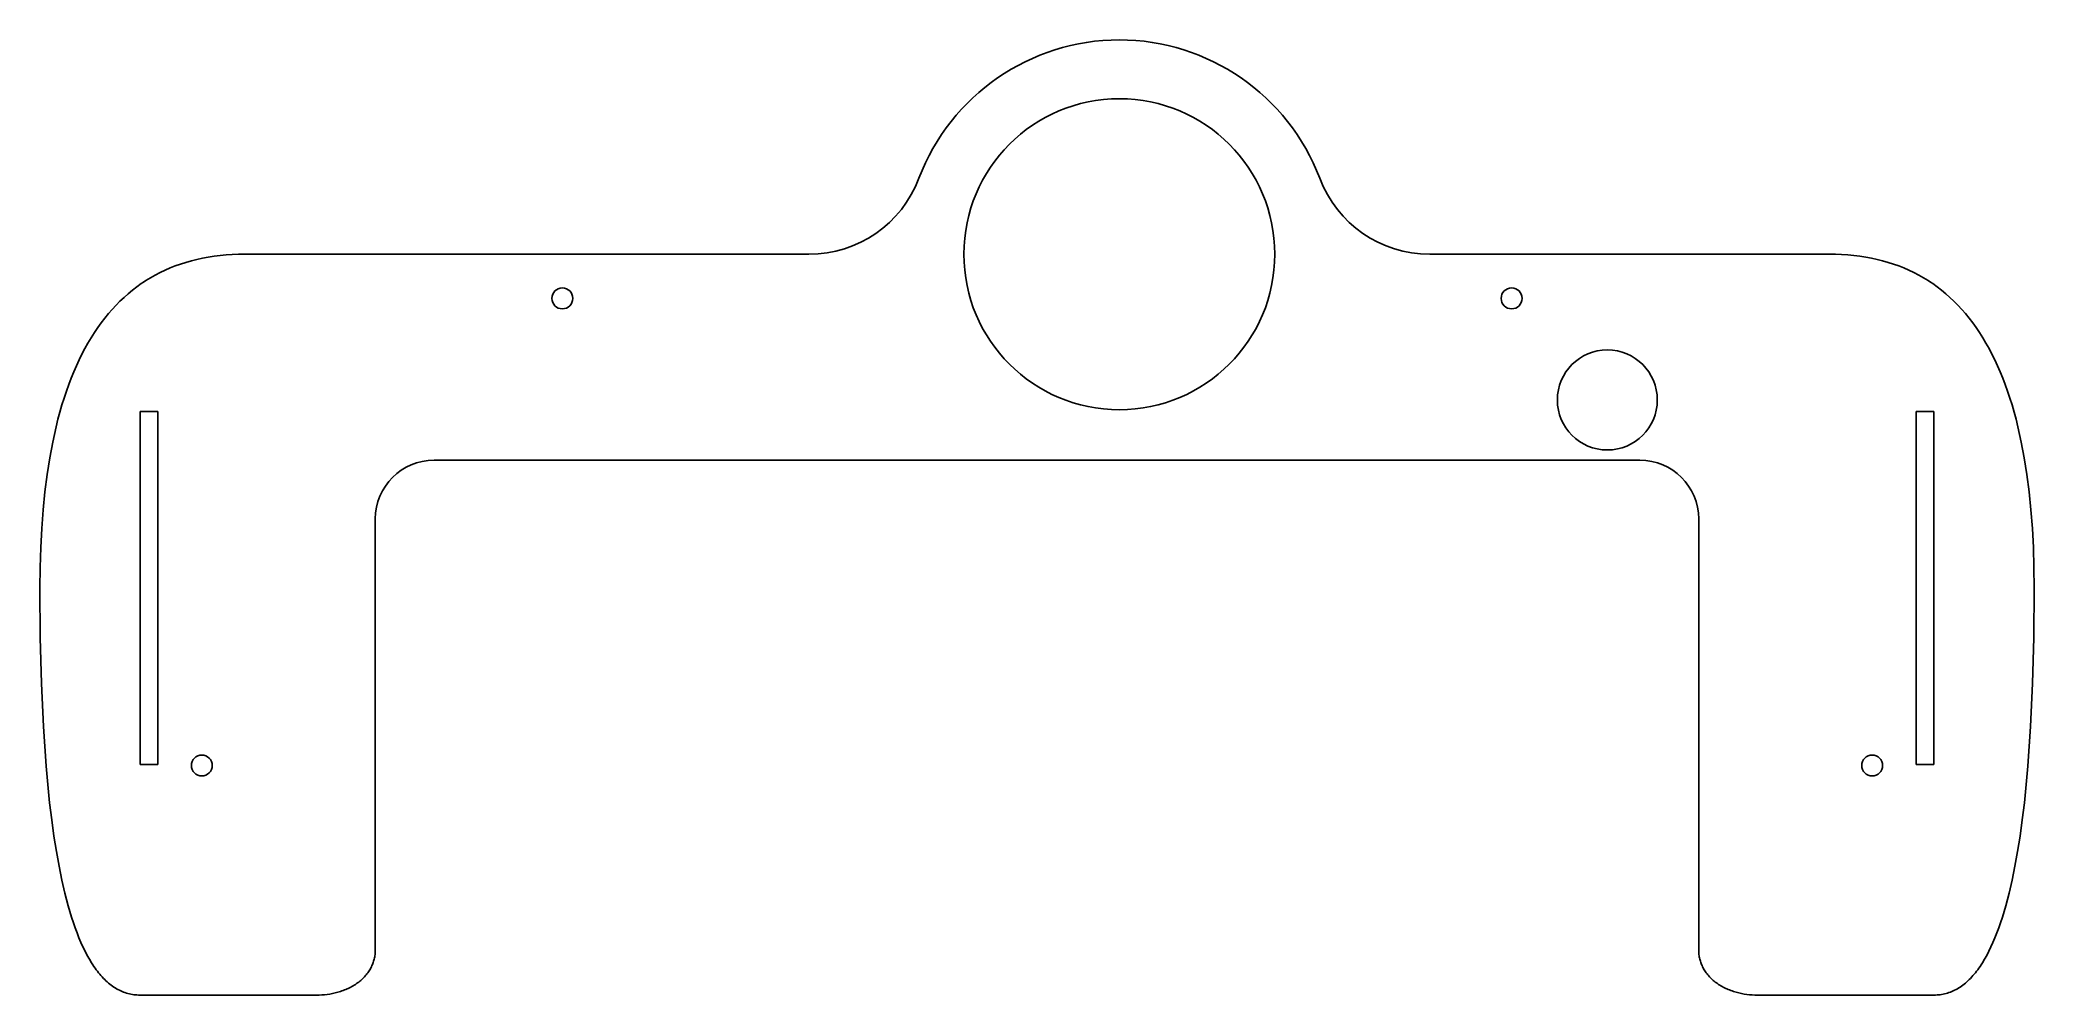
# Model space of a CAD drawing. Extents: x 0 to 339, y 0 to 162.
import ezdxf

# ---------------------------------------------------------------- set-up
doc = ezdxf.new("R2010")
doc.units = 0
doc.layers.add('MAKE2D$VISIBLE$LINES', color=7, linetype='CONTINUOUS')

msp = doc.modelspace()

# ---------------------------------------------------------------- linework, layer by layer
at = {"layer": 'MAKE2D$VISIBLE$LINES'}
for p, q in [((28.63, 125.43), (29.63, 125.58)), ((29.63, 125.58), (30.64, 125.71)), ((30.64, 125.71), (31.67, 125.81)), ((31.67, 125.81), (32.72, 125.87)), ((32.72, 125.87), (33.78, 125.92)), ((33.78, 125.92), (34.86, 125.93)), ((34.86, 125.93), (130.76, 125.93)), ((304.2, 125.93), (236.3, 125.93)), ((305.28, 125.92), (304.2, 125.93)), ((306.34, 125.87), (305.28, 125.92)), ((307.39, 125.81), (306.34, 125.87)), ((308.42, 125.71), (307.39, 125.81)), ((309.43, 125.58), (308.42, 125.71)), ((310.43, 125.43), (309.43, 125.58)), ((18.8, 121.93), (19.21, 122.16)), ((19.21, 122.16), (19.61, 122.38)), ((19.61, 122.38), (20.44, 122.81)), ((20.44, 122.81), (21.28, 123.21)), ((21.28, 123.21), (22.14, 123.59)), ((22.14, 123.59), (23.02, 123.93)), ((23.02, 123.93), (23.91, 124.25)), ((23.91, 124.25), (24.82, 124.54)), ((24.82, 124.54), (25.75, 124.81)), ((25.75, 124.81), (26.69, 125.04)), ((26.69, 125.04), (27.66, 125.25)), ((27.66, 125.25), (28.63, 125.43)), ((311.41, 125.25), (310.43, 125.43)), ((312.37, 125.04), (311.41, 125.25)), ((313.31, 124.81), (312.37, 125.04)), ((314.24, 124.54), (313.31, 124.81)), ((315.15, 124.25), (314.24, 124.54)), ((316.05, 123.93), (315.15, 124.25)), ((316.92, 123.59), (316.05, 123.93)), ((317.78, 123.21), (316.92, 123.59)), ((318.62, 122.81), (317.78, 123.21)), ((319.45, 122.38), (318.62, 122.81)), ((319.86, 122.16), (319.45, 122.38)), ((320.26, 121.93), (319.86, 122.16)), ((14.31, 118.6), (15.02, 119.22)), ((15.02, 119.22), (15.74, 119.82)), ((15.74, 119.82), (16.48, 120.39)), ((16.48, 120.39), (17.24, 120.93)), ((17.24, 120.93), (17.62, 121.19)), ((17.62, 121.19), (18.01, 121.44)), ((18.01, 121.44), (18.4, 121.69)), ((18.4, 121.69), (18.8, 121.93)), ((320.66, 121.69), (320.26, 121.93)), ((321.05, 121.44), (320.66, 121.69)), ((321.44, 121.19), (321.05, 121.44)), ((321.83, 120.93), (321.44, 121.19)), ((322.58, 120.39), (321.83, 120.93)), ((323.32, 119.82), (322.58, 120.39)), ((324.05, 119.22), (323.32, 119.82)), ((324.75, 118.6), (324.05, 119.22)), ((11.03, 115.07), (11.65, 115.83)), ((11.65, 115.83), (12.29, 116.56)), ((12.29, 116.56), (12.95, 117.27)), ((12.95, 117.27), (13.62, 117.95)), ((13.62, 117.95), (14.31, 118.6)), ((325.44, 117.95), (324.75, 118.6)), ((326.12, 117.27), (325.44, 117.95)), ((326.77, 116.56), (326.12, 117.27)), ((327.41, 115.83), (326.77, 116.56)), ((328.03, 115.07), (327.41, 115.83)), ((8.72, 111.74), (9.27, 112.62)), ((9.27, 112.62), (9.84, 113.46)), ((9.84, 113.46), (10.43, 114.28)), ((10.43, 114.28), (11.03, 115.07)), ((328.63, 114.28), (328.03, 115.07)), ((329.22, 113.46), (328.63, 114.28)), ((329.79, 112.62), (329.22, 113.46)), ((330.35, 111.74), (329.79, 112.62)), ((6.67, 107.98), (7.16, 108.96)), ((7.16, 108.96), (7.66, 109.91)), ((7.66, 109.91), (8.18, 110.84)), ((8.18, 110.84), (8.72, 111.74)), ((330.88, 110.84), (330.35, 111.74)), ((331.4, 109.91), (330.88, 110.84)), ((331.9, 108.96), (331.4, 109.91)), ((332.39, 107.98), (331.9, 108.96)), ((5.32, 104.86), (5.75, 105.92)), ((5.75, 105.92), (6.21, 106.96)), ((6.21, 106.96), (6.67, 107.98)), ((332.86, 106.96), (332.39, 107.98)), ((333.31, 105.92), (332.86, 106.96)), ((333.74, 104.86), (333.31, 105.92)), ((4.12, 101.49), (4.5, 102.64)), ((4.5, 102.64), (4.9, 103.76)), ((4.9, 103.76), (5.32, 104.86)), ((334.16, 103.76), (333.74, 104.86)), ((334.56, 102.64), (334.16, 103.76)), ((334.94, 101.49), (334.56, 102.64)), ((3.07, 97.88), (3.4, 99.11)), ((3.4, 99.11), (3.75, 100.31)), ((3.75, 100.31), (4.12, 101.49)), ((17.03, 69.21), (17.03, 99.21)), ((17.03, 99.21), (20.03, 99.21)), ((20.03, 99.21), (20.03, 69.21)), ((322.03, 99.21), (319.03, 99.21)), ((319.03, 99.21), (319.03, 69.21)), ((322.03, 69.21), (322.03, 99.21)), ((335.31, 100.31), (334.94, 101.49)), ((335.66, 99.11), (335.31, 100.31)), ((335.99, 97.88), (335.66, 99.11)), ((2.18, 94.01), (2.76, 96.61)), ((2.76, 96.61), (3.07, 97.88)), ((336.3, 96.61), (335.99, 97.88)), ((336.88, 94.01), (336.3, 96.61)), ((1.67, 91.3), (2.18, 94.01)), ((337.39, 91.3), (336.88, 94.01)), ((0.85, 85.53), (1.23, 88.47)), ((1.23, 88.47), (1.67, 91.3)), ((67.03, 90.93), (169.53, 90.93)), ((272.03, 90.93), (169.53, 90.93)), ((337.84, 88.47), (337.39, 91.3)), ((338.21, 85.53), (337.84, 88.47)), ((0.54, 82.48), (0.85, 85.53)), ((338.52, 82.48), (338.21, 85.53)), ((0.31, 79.33), (0.54, 82.48)), ((338.76, 79.33), (338.52, 82.48)), ((0.14, 76.06), (0.31, 79.33)), ((57.03, 7.63), (57.03, 80.93)), ((282.03, 7.63), (282.03, 80.93)), ((338.93, 76.06), (338.76, 79.33)), ((0.03, 72.68), (0.14, 76.06)), ((339.03, 72.68), (338.93, 76.06)), ((0, 69.18), (0.03, 72.68)), ((339.06, 69.18), (339.03, 72.68)), ((0.07, 60.81), (0, 69.18)), ((17.03, 39.21), (17.03, 69.21)), ((20.03, 69.21), (20.03, 39.21)), ((319.03, 69.21), (319.03, 39.21)), ((322.03, 39.21), (322.03, 69.21)), ((339, 60.81), (339.06, 69.18)), ((0.27, 52.97), (0.07, 60.81)), ((338.8, 52.97), (339, 60.81)), ((0.6, 45.67), (0.27, 52.97)), ((338.46, 45.67), (338.8, 52.97)), ((1.06, 38.92), (0.6, 45.67)), ((338, 38.92), (338.46, 45.67)), ((1.66, 32.7), (1.06, 38.92)), ((20.03, 39.21), (17.03, 39.21)), ((319.03, 39.21), (322.03, 39.21)), ((337.4, 32.7), (338, 38.92)), ((2.01, 29.8), (1.66, 32.7)), ((337.05, 29.8), (337.4, 32.7)), ((2.39, 27.03), (2.01, 29.8)), ((336.67, 27.03), (337.05, 29.8)), ((2.81, 24.39), (2.39, 27.03)), ((3.26, 21.89), (2.81, 24.39)), ((335.8, 21.89), (336.25, 24.39)), ((336.25, 24.39), (336.67, 27.03)), ((3.74, 19.53), (3.26, 21.89)), ((335.32, 19.53), (335.8, 21.89)), ((4.26, 17.3), (3.74, 19.53)), ((4.81, 15.2), (4.26, 17.3)), ((334.26, 15.2), (334.8, 17.3)), ((334.8, 17.3), (335.32, 19.53)), ((5.39, 13.24), (4.81, 15.2)), ((333.67, 13.24), (334.26, 15.2)), ((5.69, 12.31), (5.39, 13.24)), ((6, 11.42), (5.69, 12.31)), ((6.32, 10.56), (6, 11.42)), ((6.65, 9.73), (6.32, 10.56)), ((332.41, 9.73), (332.74, 10.56)), ((332.74, 10.56), (333.06, 11.42)), ((333.06, 11.42), (333.37, 12.31)), ((333.37, 12.31), (333.67, 13.24)), ((6.99, 8.94), (6.65, 9.73)), ((7.33, 8.18), (6.99, 8.94)), ((7.69, 7.45), (7.33, 8.18)), ((8.05, 6.76), (7.69, 7.45)), ((56.96, 6.69), (56.99, 6.88)), ((56.99, 6.88), (57.01, 7.07)), ((57.01, 7.07), (57.02, 7.25)), ((57.02, 7.25), (57.03, 7.44)), ((57.03, 7.44), (57.03, 7.63)), ((282.03, 7.44), (282.03, 7.63)), ((282.04, 7.25), (282.03, 7.44)), ((282.06, 7.07), (282.04, 7.25)), ((282.08, 6.88), (282.06, 7.07)), ((282.1, 6.69), (282.08, 6.88)), ((331.01, 6.76), (331.37, 7.45)), ((331.37, 7.45), (331.73, 8.18)), ((331.73, 8.18), (332.07, 8.94)), ((332.07, 8.94), (332.41, 9.73)), ((8.42, 6.1), (8.05, 6.76)), ((8.8, 5.47), (8.42, 6.1)), ((8.99, 5.17), (8.8, 5.47)), ((9.18, 4.88), (8.99, 5.17)), ((9.38, 4.6), (9.18, 4.88)), ((9.58, 4.32), (9.38, 4.6)), ((9.78, 4.06), (9.58, 4.32)), ((9.98, 3.8), (9.78, 4.06)), ((10.19, 3.55), (9.98, 3.8)), ((10.39, 3.31), (10.19, 3.55)), ((55.33, 3.28), (55.47, 3.44)), ((55.47, 3.44), (55.61, 3.61)), ((55.61, 3.61), (55.73, 3.77)), ((55.73, 3.77), (55.86, 3.94)), ((55.86, 3.94), (55.97, 4.12)), ((55.97, 4.12), (56.08, 4.29)), ((56.08, 4.29), (56.19, 4.47)), ((56.19, 4.47), (56.29, 4.65)), ((56.29, 4.65), (56.38, 4.83)), ((56.38, 4.83), (56.46, 5.01)), ((56.46, 5.01), (56.54, 5.2)), ((56.54, 5.2), (56.62, 5.38)), ((56.62, 5.38), (56.69, 5.57)), ((56.69, 5.57), (56.75, 5.75)), ((56.75, 5.75), (56.8, 5.94)), ((56.8, 5.94), (56.85, 6.13)), ((56.85, 6.13), (56.89, 6.32)), ((56.89, 6.32), (56.93, 6.5)), ((56.93, 6.5), (56.96, 6.69)), ((282.13, 6.5), (282.1, 6.69)), ((282.17, 6.32), (282.13, 6.5)), ((282.21, 6.13), (282.17, 6.32)), ((282.26, 5.94), (282.21, 6.13)), ((282.32, 5.75), (282.26, 5.94)), ((282.38, 5.57), (282.32, 5.75)), ((282.44, 5.38), (282.38, 5.57)), ((282.52, 5.2), (282.44, 5.38)), ((282.6, 5.01), (282.52, 5.2)), ((282.68, 4.83), (282.6, 5.01)), ((282.78, 4.65), (282.68, 4.83)), ((282.87, 4.47), (282.78, 4.65)), ((282.98, 4.29), (282.87, 4.47)), ((283.09, 4.12), (282.98, 4.29)), ((283.2, 3.94), (283.09, 4.12)), ((283.33, 3.77), (283.2, 3.94)), ((283.46, 3.61), (283.33, 3.77)), ((283.59, 3.44), (283.46, 3.61)), ((283.73, 3.28), (283.59, 3.44)), ((328.67, 3.31), (328.87, 3.55)), ((328.87, 3.55), (329.08, 3.8)), ((329.08, 3.8), (329.28, 4.06)), ((329.28, 4.06), (329.48, 4.32)), ((329.48, 4.32), (329.68, 4.6)), ((329.68, 4.6), (329.88, 4.88)), ((329.88, 4.88), (330.07, 5.17)), ((330.07, 5.17), (330.26, 5.47)), ((330.26, 5.47), (330.64, 6.1)), ((330.64, 6.1), (331.01, 6.76)), ((10.6, 3.08), (10.39, 3.31)), ((10.81, 2.85), (10.6, 3.08)), ((11.03, 2.64), (10.81, 2.85)), ((11.24, 2.43), (11.03, 2.64)), ((11.46, 2.23), (11.24, 2.43)), ((11.68, 2.04), (11.46, 2.23)), ((11.9, 1.86), (11.68, 2.04)), ((12.12, 1.69), (11.9, 1.86)), ((12.35, 1.52), (12.12, 1.69)), ((12.58, 1.37), (12.35, 1.52)), ((12.81, 1.22), (12.58, 1.37)), ((13.04, 1.08), (12.81, 1.22)), ((13.27, 0.95), (13.04, 1.08)), ((13.51, 0.83), (13.27, 0.95)), ((13.75, 0.71), (13.51, 0.83)), ((13.99, 0.61), (13.75, 0.71)), ((14.23, 0.51), (13.99, 0.61)), ((14.47, 0.42), (14.23, 0.51)), ((14.72, 0.34), (14.47, 0.42)), ((14.97, 0.27), (14.72, 0.34)), ((15.22, 0.21), (14.97, 0.27)), ((15.47, 0.15), (15.22, 0.21)), ((15.73, 0.11), (15.47, 0.15)), ((15.98, 0.07), (15.73, 0.11)), ((16.24, 0.04), (15.98, 0.07)), ((16.5, 0.02), (16.24, 0.04)), ((16.77, 0), (16.5, 0.02)), ((17.03, 0), (16.77, 0)), ((17.03, 0), (47.03, 0)), ((47.03, 0), (47.48, 0.01)), ((47.48, 0.01), (47.93, 0.03)), ((47.93, 0.03), (48.38, 0.06)), ((48.38, 0.06), (48.84, 0.12)), ((48.84, 0.12), (49.3, 0.18)), ((49.3, 0.18), (49.53, 0.22)), ((49.53, 0.22), (49.76, 0.27)), ((49.76, 0.27), (49.99, 0.32)), ((49.99, 0.32), (50.22, 0.37)), ((50.22, 0.37), (50.44, 0.43)), ((50.44, 0.43), (50.67, 0.49)), ((50.67, 0.49), (50.9, 0.56)), ((50.9, 0.56), (51.12, 0.63)), ((51.12, 0.63), (51.35, 0.7)), ((51.35, 0.7), (51.57, 0.78)), ((51.57, 0.78), (51.79, 0.87)), ((51.79, 0.87), (52.01, 0.96)), ((52.01, 0.96), (52.22, 1.05)), ((52.22, 1.05), (52.44, 1.15)), ((52.44, 1.15), (52.65, 1.25)), ((52.65, 1.25), (52.85, 1.36)), ((52.85, 1.36), (53.06, 1.47)), ((53.06, 1.47), (53.26, 1.58)), ((53.26, 1.58), (53.46, 1.7)), ((53.46, 1.7), (53.65, 1.83)), ((53.65, 1.83), (53.84, 1.96)), ((53.84, 1.96), (54.02, 2.09)), ((54.02, 2.09), (54.2, 2.22)), ((54.2, 2.22), (54.38, 2.36)), ((54.38, 2.36), (54.55, 2.51)), ((54.55, 2.51), (54.72, 2.65)), ((54.72, 2.65), (54.88, 2.81)), ((54.88, 2.81), (55.04, 2.96)), ((55.04, 2.96), (55.19, 3.12)), ((55.19, 3.12), (55.33, 3.28)), ((283.88, 3.12), (283.73, 3.28)), ((284.03, 2.96), (283.88, 3.12)), ((284.18, 2.81), (284.03, 2.96)), ((284.34, 2.65), (284.18, 2.81)), ((284.51, 2.51), (284.34, 2.65)), ((284.68, 2.36), (284.51, 2.51)), ((284.86, 2.22), (284.68, 2.36)), ((285.04, 2.09), (284.86, 2.22)), ((285.22, 1.96), (285.04, 2.09)), ((285.41, 1.83), (285.22, 1.96)), ((285.61, 1.7), (285.41, 1.83)), ((285.8, 1.58), (285.61, 1.7)), ((286, 1.47), (285.8, 1.58)), ((286.21, 1.36), (286, 1.47)), ((286.42, 1.25), (286.21, 1.36)), ((286.63, 1.15), (286.42, 1.25)), ((286.84, 1.05), (286.63, 1.15)), ((287.05, 0.96), (286.84, 1.05)), ((287.27, 0.87), (287.05, 0.96)), ((287.49, 0.78), (287.27, 0.87)), ((287.71, 0.7), (287.49, 0.78)), ((287.94, 0.63), (287.71, 0.7)), ((288.16, 0.56), (287.94, 0.63)), ((288.39, 0.49), (288.16, 0.56)), ((288.62, 0.43), (288.39, 0.49)), ((288.85, 0.37), (288.62, 0.43)), ((289.07, 0.32), (288.85, 0.37)), ((289.3, 0.27), (289.07, 0.32)), ((289.53, 0.22), (289.3, 0.27)), ((289.76, 0.18), (289.53, 0.22)), ((290.22, 0.12), (289.76, 0.18)), ((290.68, 0.06), (290.22, 0.12)), ((291.14, 0.03), (290.68, 0.06)), ((291.59, 0.01), (291.14, 0.03)), ((292.03, 0), (291.59, 0.01)), ((322.03, 0), (292.03, 0)), ((322.03, 0), (322.3, 0)), ((322.3, 0), (322.56, 0.02)), ((322.56, 0.02), (322.82, 0.04)), ((322.82, 0.04), (323.08, 0.07)), ((323.08, 0.07), (323.34, 0.11)), ((323.34, 0.11), (323.59, 0.15)), ((323.59, 0.15), (323.84, 0.21)), ((323.84, 0.21), (324.09, 0.27)), ((324.09, 0.27), (324.34, 0.34)), ((324.34, 0.34), (324.59, 0.42)), ((324.59, 0.42), (324.83, 0.51)), ((324.83, 0.51), (325.07, 0.61)), ((325.07, 0.61), (325.31, 0.71)), ((325.31, 0.71), (325.55, 0.83)), ((325.55, 0.83), (325.79, 0.95)), ((325.79, 0.95), (326.02, 1.08)), ((326.02, 1.08), (326.25, 1.22)), ((326.25, 1.22), (326.48, 1.37)), ((326.48, 1.37), (326.71, 1.52)), ((326.71, 1.52), (326.94, 1.69)), ((326.94, 1.69), (327.16, 1.86)), ((327.16, 1.86), (327.38, 2.04)), ((327.38, 2.04), (327.6, 2.23)), ((327.6, 2.23), (327.82, 2.43)), ((327.82, 2.43), (328.03, 2.64)), ((328.03, 2.64), (328.25, 2.85)), ((328.25, 2.85), (328.46, 3.08)), ((328.46, 3.08), (328.67, 3.31))]:
    msp.add_line(p, q, dxfattribs=at)
for centre, radius in [((183.53, 125.93), 26.43), ((88.83, 118.43), 1.78), ((250.23, 118.43), 1.78), ((266.5, 101.16), 8.5), ((27.53, 39.03), 1.78), ((311.53, 39.03), 1.78)]:
    msp.add_circle(centre, radius, dxfattribs=at)
for centre, radius, start, end in [((183.53, 125.93), 36.43, 20.7575, 159.2425), ((130.76, 145.93), 20, 270.0002, 339.2425), ((236.3, 145.93), 20, 200.7575, 269.9998), ((67.03, 80.93), 10, 90, 180), ((272.03, 80.93), 10, 0, 90)]:
    msp.add_arc(centre, radius, start, end, dxfattribs=at)

doc.saveas('drawing.dxf')
